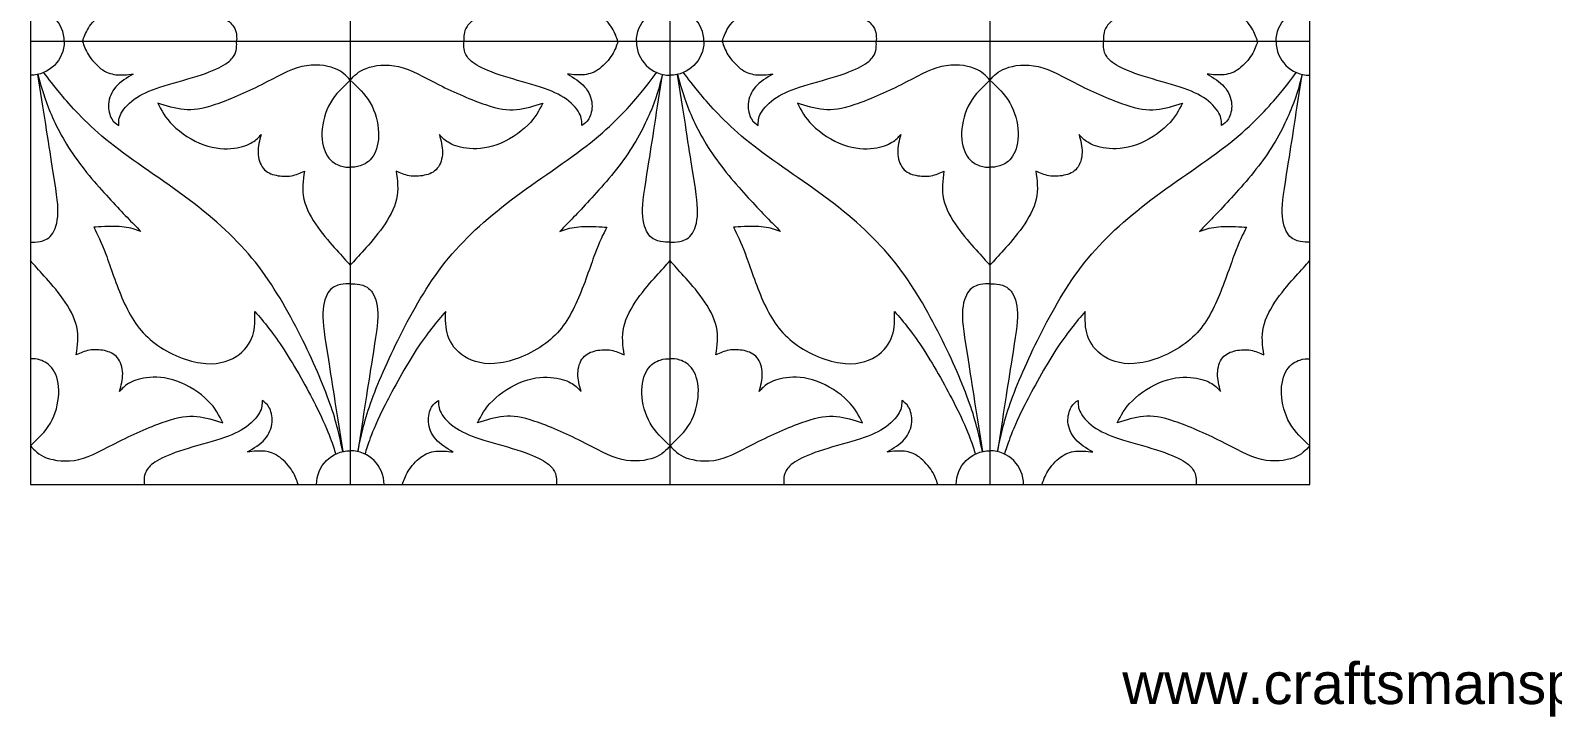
# Model space of a CAD drawing. Header units: millimetres. Extents: x -202 to 205, y -13 to 269.
# Drawn here: x -87.8 to 59.3, y -12.7 to 53.7 of the extents above; entities that cross this region are included whole.
import ezdxf

# ---------------------------------------------------------------- set-up
doc = ezdxf.new("R2010")
doc.units = ezdxf.units.MM
doc.header["$MEASUREMENT"] = 0
doc.layers.add('Default', color=18, linetype='Continuous')

msp = doc.modelspace()

# ---------------------------------------------------------------- linework, layer by layer
at = {"layer": 'Default', "color": 5, "lineweight": 20}
for points, knots in [([(-87.84, 9.76), (-87.84, 9.76), (-87.84, 138.24), (-87.84, 138.24), (-87.84, 138.24), (35.84, 138.24), (35.84, 138.24), (35.84, 138.24), (35.84, 9.76), (35.84, 9.76), (35.84, 9.76), (-87.84, 9.76), (-87.84, 9.76)], [0, 0, 0, 0, 0.2, 0.2, 0.2, 0.4, 0.4, 0.4, 0.6, 0.6, 0.6, 1, 1, 1, 1]), ([(-82.8, 52.59), (-82.66, 53), (-82.53, 53.41), (-82.23, 53.88), (-81.94, 54.34), (-81.48, 54.87), (-81.02, 55.22), (-80.56, 55.57), (-80.09, 55.74), (-79.57, 55.79), (-79.05, 55.85), (-78.47, 55.79), (-77.9, 55.74), (-78.52, 56.1), (-79.14, 56.46), (-79.57, 56.95), (-80, 57.45), (-80.24, 58.07), (-80.28, 58.63), (-80.33, 59.2), (-80.17, 59.72), (-79.98, 60.06), (-79.78, 60.39), (-79.54, 60.56), (-79.3, 60.72), (-79.31, 60.36), (-79.32, 59.99), (-79.06, 59.52), (-78.79, 59.04), (-78.25, 58.45), (-77.55, 57.99), (-76.86, 57.54), (-76.02, 57.23), (-74.91, 56.88), (-73.79, 56.54), (-72.4, 56.17), (-71.31, 55.8), (-70.23, 55.44), (-69.46, 55.09), (-68.96, 54.75), (-68.45, 54.42), (-68.23, 54.11), (-68.09, 53.84), (-67.96, 53.57), (-67.92, 53.35), (-67.91, 53.15), (-67.89, 52.95), (-67.9, 52.77), (-67.91, 52.59)], [0, 0, 0, 0, 0.058824, 0.058824, 0.058824, 0.117647, 0.117647, 0.117647, 0.176471, 0.176471, 0.176471, 0.235294, 0.235294, 0.235294, 0.294118, 0.294118, 0.294118, 0.352941, 0.352941, 0.352941, 0.411765, 0.411765, 0.411765, 0.470588, 0.470588, 0.470588, 0.529412, 0.529412, 0.529412, 0.588235, 0.588235, 0.588235, 0.647059, 0.647059, 0.647059, 0.705882, 0.705882, 0.705882, 0.764706, 0.764706, 0.764706, 0.823529, 0.823529, 0.823529, 0.882353, 0.882353, 0.882353, 1, 1, 1, 1]), ([(-31.04, 52.59), (-31.17, 53), (-31.3, 53.41), (-31.6, 53.88), (-31.9, 54.34), (-32.35, 54.87), (-32.82, 55.22), (-33.28, 55.57), (-33.75, 55.74), (-34.27, 55.79), (-34.79, 55.85), (-35.36, 55.79), (-35.93, 55.74), (-35.31, 56.1), (-34.69, 56.46), (-34.26, 56.95), (-33.83, 57.45), (-33.59, 58.07), (-33.55, 58.63), (-33.51, 59.2), (-33.66, 59.72), (-33.86, 60.06), (-34.05, 60.39), (-34.29, 60.56), (-34.53, 60.72), (-34.52, 60.36), (-34.51, 59.99), (-34.78, 59.52), (-35.04, 59.04), (-35.59, 58.45), (-36.28, 57.99), (-36.97, 57.54), (-37.81, 57.23), (-38.93, 56.88), (-40.04, 56.54), (-41.44, 56.17), (-42.52, 55.8), (-43.6, 55.44), (-44.38, 55.09), (-44.88, 54.75), (-45.38, 54.42), (-45.61, 54.11), (-45.74, 53.84), (-45.88, 53.57), (-45.91, 53.35), (-45.93, 53.15), (-45.94, 52.95), (-45.93, 52.77), (-45.92, 52.59)], [0, 0, 0, 0, 0.058824, 0.058824, 0.058824, 0.117647, 0.117647, 0.117647, 0.176471, 0.176471, 0.176471, 0.235294, 0.235294, 0.235294, 0.294118, 0.294118, 0.294118, 0.352941, 0.352941, 0.352941, 0.411765, 0.411765, 0.411765, 0.470588, 0.470588, 0.470588, 0.529412, 0.529412, 0.529412, 0.588235, 0.588235, 0.588235, 0.647059, 0.647059, 0.647059, 0.705882, 0.705882, 0.705882, 0.764706, 0.764706, 0.764706, 0.823529, 0.823529, 0.823529, 0.882353, 0.882353, 0.882353, 1, 1, 1, 1]), ([(-20.96, 52.59), (-20.83, 53), (-20.69, 53.41), (-20.4, 53.88), (-20.1, 54.34), (-19.64, 54.87), (-19.18, 55.22), (-18.72, 55.57), (-18.25, 55.74), (-17.73, 55.79), (-17.21, 55.85), (-16.64, 55.79), (-16.06, 55.74), (-16.68, 56.1), (-17.3, 56.46), (-17.73, 56.95), (-18.16, 57.45), (-18.4, 58.07), (-18.44, 58.63), (-18.49, 59.2), (-18.33, 59.72), (-18.14, 60.06), (-17.94, 60.39), (-17.71, 60.56), (-17.47, 60.72), (-17.48, 60.36), (-17.49, 59.99), (-17.22, 59.52), (-16.95, 59.04), (-16.41, 58.45), (-15.72, 57.99), (-15.02, 57.54), (-14.18, 57.23), (-13.07, 56.88), (-11.95, 56.54), (-10.56, 56.17), (-9.47, 55.8), (-8.39, 55.44), (-7.62, 55.09), (-7.12, 54.75), (-6.62, 54.42), (-6.39, 54.11), (-6.25, 53.84), (-6.12, 53.57), (-6.08, 53.35), (-6.07, 53.15), (-6.05, 52.95), (-6.06, 52.77), (-6.07, 52.59)], [0, 0, 0, 0, 0.058824, 0.058824, 0.058824, 0.117647, 0.117647, 0.117647, 0.176471, 0.176471, 0.176471, 0.235294, 0.235294, 0.235294, 0.294118, 0.294118, 0.294118, 0.352941, 0.352941, 0.352941, 0.411765, 0.411765, 0.411765, 0.470588, 0.470588, 0.470588, 0.529412, 0.529412, 0.529412, 0.588235, 0.588235, 0.588235, 0.647059, 0.647059, 0.647059, 0.705882, 0.705882, 0.705882, 0.764706, 0.764706, 0.764706, 0.823529, 0.823529, 0.823529, 0.882353, 0.882353, 0.882353, 1, 1, 1, 1]), ([(30.8, 52.59), (30.67, 53), (30.53, 53.41), (30.24, 53.88), (29.94, 54.34), (29.48, 54.87), (29.02, 55.22), (28.56, 55.57), (28.09, 55.74), (27.57, 55.79), (27.05, 55.85), (26.48, 55.79), (25.91, 55.74), (26.53, 56.1), (27.15, 56.46), (27.58, 56.95), (28.01, 57.45), (28.24, 58.07), (28.29, 58.63), (28.33, 59.2), (28.18, 59.72), (27.98, 60.06), (27.79, 60.39), (27.55, 60.56), (27.31, 60.72), (27.32, 60.36), (27.33, 59.99), (27.06, 59.52), (26.79, 59.04), (26.25, 58.45), (25.56, 57.99), (24.87, 57.54), (24.03, 57.23), (22.91, 56.88), (21.79, 56.54), (20.4, 56.17), (19.32, 55.8), (18.23, 55.44), (17.46, 55.09), (16.96, 54.75), (16.46, 54.42), (16.23, 54.11), (16.1, 53.84), (15.96, 53.57), (15.92, 53.35), (15.91, 53.15), (15.9, 52.95), (15.91, 52.77), (15.92, 52.59)], [0, 0, 0, 0, 0.058824, 0.058824, 0.058824, 0.117647, 0.117647, 0.117647, 0.176471, 0.176471, 0.176471, 0.235294, 0.235294, 0.235294, 0.294118, 0.294118, 0.294118, 0.352941, 0.352941, 0.352941, 0.411765, 0.411765, 0.411765, 0.470588, 0.470588, 0.470588, 0.529412, 0.529412, 0.529412, 0.588235, 0.588235, 0.588235, 0.647059, 0.647059, 0.647059, 0.705882, 0.705882, 0.705882, 0.764706, 0.764706, 0.764706, 0.823529, 0.823529, 0.823529, 0.882353, 0.882353, 0.882353, 1, 1, 1, 1]), ([(-82.8, 52.59), (-82.66, 52.18), (-82.53, 51.77), (-82.23, 51.3), (-81.94, 50.83), (-81.48, 50.31), (-81.02, 49.96), (-80.56, 49.61), (-80.09, 49.44), (-79.57, 49.38), (-79.05, 49.32), (-78.47, 49.38), (-77.9, 49.44), (-78.52, 49.08), (-79.14, 48.71), (-79.57, 48.22), (-80, 47.73), (-80.24, 47.11), (-80.28, 46.54), (-80.33, 45.97), (-80.17, 45.46), (-79.98, 45.12), (-79.78, 44.78), (-79.54, 44.62), (-79.3, 44.46), (-79.31, 44.82), (-79.32, 45.18), (-79.06, 45.66), (-78.79, 46.14), (-78.25, 46.73), (-77.55, 47.18), (-76.86, 47.63), (-76.02, 47.95), (-74.91, 48.29), (-73.79, 48.64), (-72.4, 49.01), (-71.31, 49.37), (-70.23, 49.73), (-69.46, 50.09), (-68.96, 50.42), (-68.45, 50.76), (-68.23, 51.07), (-68.09, 51.34), (-67.96, 51.6), (-67.92, 51.82), (-67.91, 52.02), (-67.89, 52.22), (-67.9, 52.41), (-67.91, 52.59)], [0, 0, 0, 0, 0.058824, 0.058824, 0.058824, 0.117647, 0.117647, 0.117647, 0.176471, 0.176471, 0.176471, 0.235294, 0.235294, 0.235294, 0.294118, 0.294118, 0.294118, 0.352941, 0.352941, 0.352941, 0.411765, 0.411765, 0.411765, 0.470588, 0.470588, 0.470588, 0.529412, 0.529412, 0.529412, 0.588235, 0.588235, 0.588235, 0.647059, 0.647059, 0.647059, 0.705882, 0.705882, 0.705882, 0.764706, 0.764706, 0.764706, 0.823529, 0.823529, 0.823529, 0.882353, 0.882353, 0.882353, 1, 1, 1, 1]), ([(-31.04, 52.59), (-31.17, 52.18), (-31.3, 51.77), (-31.6, 51.3), (-31.9, 50.83), (-32.35, 50.31), (-32.82, 49.96), (-33.28, 49.61), (-33.75, 49.44), (-34.27, 49.38), (-34.79, 49.32), (-35.36, 49.38), (-35.93, 49.44), (-35.31, 49.08), (-34.69, 48.71), (-34.26, 48.22), (-33.83, 47.73), (-33.59, 47.11), (-33.55, 46.54), (-33.51, 45.97), (-33.66, 45.46), (-33.86, 45.12), (-34.05, 44.78), (-34.29, 44.62), (-34.53, 44.46), (-34.52, 44.82), (-34.51, 45.18), (-34.78, 45.66), (-35.04, 46.14), (-35.59, 46.73), (-36.28, 47.18), (-36.97, 47.63), (-37.81, 47.95), (-38.93, 48.29), (-40.04, 48.64), (-41.44, 49.01), (-42.52, 49.37), (-43.6, 49.73), (-44.38, 50.09), (-44.88, 50.42), (-45.38, 50.76), (-45.61, 51.07), (-45.74, 51.34), (-45.88, 51.6), (-45.91, 51.82), (-45.93, 52.02), (-45.94, 52.22), (-45.93, 52.41), (-45.92, 52.59)], [0, 0, 0, 0, 0.058824, 0.058824, 0.058824, 0.117647, 0.117647, 0.117647, 0.176471, 0.176471, 0.176471, 0.235294, 0.235294, 0.235294, 0.294118, 0.294118, 0.294118, 0.352941, 0.352941, 0.352941, 0.411765, 0.411765, 0.411765, 0.470588, 0.470588, 0.470588, 0.529412, 0.529412, 0.529412, 0.588235, 0.588235, 0.588235, 0.647059, 0.647059, 0.647059, 0.705882, 0.705882, 0.705882, 0.764706, 0.764706, 0.764706, 0.823529, 0.823529, 0.823529, 0.882353, 0.882353, 0.882353, 1, 1, 1, 1]), ([(-20.96, 52.59), (-20.83, 52.18), (-20.69, 51.77), (-20.4, 51.3), (-20.1, 50.83), (-19.64, 50.31), (-19.18, 49.96), (-18.72, 49.61), (-18.25, 49.44), (-17.73, 49.38), (-17.21, 49.32), (-16.64, 49.38), (-16.06, 49.44), (-16.68, 49.08), (-17.3, 48.71), (-17.73, 48.22), (-18.16, 47.73), (-18.4, 47.11), (-18.44, 46.54), (-18.49, 45.97), (-18.33, 45.46), (-18.14, 45.12), (-17.94, 44.78), (-17.71, 44.62), (-17.47, 44.46), (-17.48, 44.82), (-17.49, 45.18), (-17.22, 45.66), (-16.95, 46.14), (-16.41, 46.73), (-15.72, 47.18), (-15.02, 47.63), (-14.18, 47.95), (-13.07, 48.29), (-11.95, 48.64), (-10.56, 49.01), (-9.47, 49.37), (-8.39, 49.73), (-7.62, 50.09), (-7.12, 50.42), (-6.62, 50.76), (-6.39, 51.07), (-6.25, 51.34), (-6.12, 51.6), (-6.08, 51.82), (-6.07, 52.02), (-6.05, 52.22), (-6.06, 52.41), (-6.07, 52.59)], [0, 0, 0, 0, 0.058824, 0.058824, 0.058824, 0.117647, 0.117647, 0.117647, 0.176471, 0.176471, 0.176471, 0.235294, 0.235294, 0.235294, 0.294118, 0.294118, 0.294118, 0.352941, 0.352941, 0.352941, 0.411765, 0.411765, 0.411765, 0.470588, 0.470588, 0.470588, 0.529412, 0.529412, 0.529412, 0.588235, 0.588235, 0.588235, 0.647059, 0.647059, 0.647059, 0.705882, 0.705882, 0.705882, 0.764706, 0.764706, 0.764706, 0.823529, 0.823529, 0.823529, 0.882353, 0.882353, 0.882353, 1, 1, 1, 1]), ([(30.8, 52.59), (30.67, 52.18), (30.53, 51.77), (30.24, 51.3), (29.94, 50.83), (29.48, 50.31), (29.02, 49.96), (28.56, 49.61), (28.09, 49.44), (27.57, 49.38), (27.05, 49.32), (26.48, 49.38), (25.91, 49.44), (26.53, 49.08), (27.15, 48.71), (27.58, 48.22), (28.01, 47.73), (28.24, 47.11), (28.29, 46.54), (28.33, 45.97), (28.18, 45.46), (27.98, 45.12), (27.79, 44.78), (27.55, 44.62), (27.31, 44.46), (27.32, 44.82), (27.33, 45.18), (27.06, 45.66), (26.79, 46.14), (26.25, 46.73), (25.56, 47.18), (24.87, 47.63), (24.03, 47.95), (22.91, 48.29), (21.79, 48.64), (20.4, 49.01), (19.32, 49.37), (18.23, 49.73), (17.46, 50.09), (16.96, 50.42), (16.46, 50.76), (16.23, 51.07), (16.1, 51.34), (15.96, 51.6), (15.92, 51.82), (15.91, 52.02), (15.9, 52.22), (15.91, 52.41), (15.92, 52.59)], [0, 0, 0, 0, 0.058824, 0.058824, 0.058824, 0.117647, 0.117647, 0.117647, 0.176471, 0.176471, 0.176471, 0.235294, 0.235294, 0.235294, 0.294118, 0.294118, 0.294118, 0.352941, 0.352941, 0.352941, 0.411765, 0.411765, 0.411765, 0.470588, 0.470588, 0.470588, 0.529412, 0.529412, 0.529412, 0.588235, 0.588235, 0.588235, 0.647059, 0.647059, 0.647059, 0.705882, 0.705882, 0.705882, 0.764706, 0.764706, 0.764706, 0.823529, 0.823529, 0.823529, 0.882353, 0.882353, 0.882353, 1, 1, 1, 1]), ([(-56.92, 48.84), (-57.3, 49.27), (-57.68, 49.7), (-58.45, 49.99), (-59.23, 50.29), (-60.39, 50.45), (-61.59, 50.16), (-62.79, 49.88), (-64.04, 49.14), (-65.51, 48.4), (-66.98, 47.66), (-68.69, 46.92), (-69.98, 46.49), (-71.27, 46.05), (-72.14, 45.93), (-72.99, 46), (-73.85, 46.08), (-74.69, 46.36), (-75.53, 46.63), (-75.17, 45.93), (-74.82, 45.22), (-74.07, 44.49), (-73.32, 43.75), (-72.18, 42.99), (-71.08, 42.59), (-69.99, 42.2), (-68.95, 42.17), (-68.15, 42.27), (-67.35, 42.37), (-66.78, 42.6), (-66.39, 42.84), (-65.99, 43.08), (-65.76, 43.34), (-65.53, 43.6), (-65.69, 43.02), (-65.84, 42.43), (-65.83, 41.86), (-65.82, 41.28), (-65.65, 40.71), (-65.33, 40.33), (-65.02, 39.94), (-64.56, 39.75), (-64.07, 39.65), (-63.59, 39.54), (-63.07, 39.52), (-62.61, 39.61), (-62.16, 39.69), (-61.75, 39.87), (-61.35, 40.05), (-61.48, 39.16), (-61.6, 38.27), (-61.4, 37.35), (-61.19, 36.43), (-60.66, 35.48), (-60.06, 34.63), (-59.45, 33.78), (-58.79, 33.03), (-58.25, 32.44), (-57.72, 31.84), (-57.32, 31.39), (-56.92, 30.95)], [0, 0, 0, 0, 0.047619, 0.047619, 0.047619, 0.095238, 0.095238, 0.095238, 0.142857, 0.142857, 0.142857, 0.190476, 0.190476, 0.190476, 0.238095, 0.238095, 0.238095, 0.285714, 0.285714, 0.285714, 0.333333, 0.333333, 0.333333, 0.380952, 0.380952, 0.380952, 0.428571, 0.428571, 0.428571, 0.47619, 0.47619, 0.47619, 0.52381, 0.52381, 0.52381, 0.571429, 0.571429, 0.571429, 0.619048, 0.619048, 0.619048, 0.666667, 0.666667, 0.666667, 0.714286, 0.714286, 0.714286, 0.761905, 0.761905, 0.761905, 0.809524, 0.809524, 0.809524, 0.857143, 0.857143, 0.857143, 0.904762, 0.904762, 0.904762, 1, 1, 1, 1]), ([(-56.92, 48.84), (-56.54, 49.27), (-56.15, 49.7), (-55.38, 49.99), (-54.61, 50.29), (-53.44, 50.45), (-52.24, 50.16), (-51.04, 49.88), (-49.8, 49.14), (-48.32, 48.4), (-46.85, 47.66), (-45.14, 46.92), (-43.85, 46.49), (-42.57, 46.05), (-41.7, 45.93), (-40.84, 46), (-39.99, 46.08), (-39.15, 46.36), (-38.31, 46.63), (-38.66, 45.93), (-39.02, 45.22), (-39.76, 44.49), (-40.51, 43.75), (-41.66, 42.99), (-42.75, 42.59), (-43.84, 42.2), (-44.88, 42.17), (-45.69, 42.27), (-46.49, 42.37), (-47.05, 42.6), (-47.45, 42.84), (-47.84, 43.08), (-48.07, 43.34), (-48.3, 43.6), (-48.15, 43.02), (-47.99, 42.43), (-48, 41.86), (-48.01, 41.28), (-48.19, 40.71), (-48.5, 40.33), (-48.82, 39.94), (-49.27, 39.75), (-49.76, 39.65), (-50.25, 39.54), (-50.76, 39.52), (-51.22, 39.61), (-51.68, 39.69), (-52.08, 39.87), (-52.48, 40.05), (-52.36, 39.16), (-52.23, 38.27), (-52.44, 37.35), (-52.64, 36.43), (-53.18, 35.48), (-53.78, 34.63), (-54.38, 33.78), (-55.05, 33.03), (-55.58, 32.44), (-56.12, 31.84), (-56.52, 31.39), (-56.92, 30.95)], [0, 0, 0, 0, 0.047619, 0.047619, 0.047619, 0.095238, 0.095238, 0.095238, 0.142857, 0.142857, 0.142857, 0.190476, 0.190476, 0.190476, 0.238095, 0.238095, 0.238095, 0.285714, 0.285714, 0.285714, 0.333333, 0.333333, 0.333333, 0.380952, 0.380952, 0.380952, 0.428571, 0.428571, 0.428571, 0.47619, 0.47619, 0.47619, 0.52381, 0.52381, 0.52381, 0.571429, 0.571429, 0.571429, 0.619048, 0.619048, 0.619048, 0.666667, 0.666667, 0.666667, 0.714286, 0.714286, 0.714286, 0.761905, 0.761905, 0.761905, 0.809524, 0.809524, 0.809524, 0.857143, 0.857143, 0.857143, 0.904762, 0.904762, 0.904762, 1, 1, 1, 1]), ([(4.92, 48.84), (4.54, 49.27), (4.16, 49.7), (3.39, 49.99), (2.61, 50.29), (1.45, 50.45), (0.25, 50.16), (-0.96, 49.88), (-2.2, 49.14), (-3.67, 48.4), (-5.15, 47.66), (-6.85, 46.92), (-8.14, 46.49), (-9.43, 46.05), (-10.3, 45.93), (-11.15, 46), (-12.01, 46.08), (-12.85, 46.36), (-13.69, 46.63), (-13.33, 45.93), (-12.98, 45.22), (-12.23, 44.49), (-11.48, 43.75), (-10.34, 42.99), (-9.24, 42.59), (-8.15, 42.2), (-7.11, 42.17), (-6.31, 42.27), (-5.51, 42.37), (-4.95, 42.6), (-4.55, 42.84), (-4.15, 43.08), (-3.92, 43.34), (-3.7, 43.6), (-3.85, 43.02), (-4, 42.43), (-3.99, 41.86), (-3.98, 41.28), (-3.81, 40.71), (-3.49, 40.33), (-3.18, 39.94), (-2.72, 39.75), (-2.24, 39.65), (-1.75, 39.54), (-1.23, 39.52), (-0.78, 39.61), (-0.32, 39.69), (0.08, 39.87), (0.48, 40.05), (0.36, 39.16), (0.24, 38.27), (0.44, 37.35), (0.65, 36.43), (1.18, 35.48), (1.78, 34.63), (2.38, 33.78), (3.05, 33.03), (3.59, 32.44), (4.12, 31.84), (4.52, 31.39), (4.92, 30.95)], [0, 0, 0, 0, 0.047619, 0.047619, 0.047619, 0.095238, 0.095238, 0.095238, 0.142857, 0.142857, 0.142857, 0.190476, 0.190476, 0.190476, 0.238095, 0.238095, 0.238095, 0.285714, 0.285714, 0.285714, 0.333333, 0.333333, 0.333333, 0.380952, 0.380952, 0.380952, 0.428571, 0.428571, 0.428571, 0.47619, 0.47619, 0.47619, 0.52381, 0.52381, 0.52381, 0.571429, 0.571429, 0.571429, 0.619048, 0.619048, 0.619048, 0.666667, 0.666667, 0.666667, 0.714286, 0.714286, 0.714286, 0.761905, 0.761905, 0.761905, 0.809524, 0.809524, 0.809524, 0.857143, 0.857143, 0.857143, 0.904762, 0.904762, 0.904762, 1, 1, 1, 1]), ([(4.92, 48.84), (5.3, 49.27), (5.68, 49.7), (6.46, 49.99), (7.23, 50.29), (8.39, 50.45), (9.6, 50.16), (10.8, 49.88), (12.04, 49.14), (13.51, 48.4), (14.99, 47.66), (16.7, 46.92), (17.98, 46.49), (19.27, 46.05), (20.14, 45.93), (21, 46), (21.85, 46.08), (22.69, 46.36), (23.53, 46.63), (23.18, 45.93), (22.82, 45.22), (22.07, 44.49), (21.32, 43.75), (20.18, 42.99), (19.09, 42.59), (17.99, 42.2), (16.95, 42.17), (16.15, 42.27), (15.35, 42.37), (14.79, 42.6), (14.39, 42.84), (14, 43.08), (13.77, 43.34), (13.54, 43.6), (13.69, 43.02), (13.84, 42.43), (13.83, 41.86), (13.82, 41.28), (13.65, 40.71), (13.34, 40.33), (13.02, 39.94), (12.56, 39.75), (12.08, 39.65), (11.59, 39.54), (11.08, 39.52), (10.62, 39.61), (10.16, 39.69), (9.76, 39.87), (9.36, 40.05), (9.48, 39.16), (9.61, 38.27), (9.4, 37.35), (9.2, 36.43), (8.66, 35.48), (8.06, 34.63), (7.46, 33.78), (6.79, 33.03), (6.26, 32.44), (5.72, 31.84), (5.32, 31.39), (4.92, 30.95)], [0, 0, 0, 0, 0.047619, 0.047619, 0.047619, 0.095238, 0.095238, 0.095238, 0.142857, 0.142857, 0.142857, 0.190476, 0.190476, 0.190476, 0.238095, 0.238095, 0.238095, 0.285714, 0.285714, 0.285714, 0.333333, 0.333333, 0.333333, 0.380952, 0.380952, 0.380952, 0.428571, 0.428571, 0.428571, 0.47619, 0.47619, 0.47619, 0.52381, 0.52381, 0.52381, 0.571429, 0.571429, 0.571429, 0.619048, 0.619048, 0.619048, 0.666667, 0.666667, 0.666667, 0.714286, 0.714286, 0.714286, 0.761905, 0.761905, 0.761905, 0.809524, 0.809524, 0.809524, 0.857143, 0.857143, 0.857143, 0.904762, 0.904762, 0.904762, 1, 1, 1, 1]), ([(-87.84, 33.18), (-87.55, 33.18), (-87.26, 33.18), (-86.91, 33.25), (-86.56, 33.32), (-86.14, 33.46), (-85.8, 33.89), (-85.46, 34.32), (-85.2, 35.04), (-85.18, 36.02), (-85.15, 37), (-85.36, 38.25), (-85.72, 40.53), (-86.09, 42.8), (-86.6, 46.11), (-87.11, 49.41)], [0, 0, 0, 0, 0.166667, 0.166667, 0.166667, 0.333333, 0.333333, 0.333333, 0.5, 0.5, 0.5, 0.666667, 0.666667, 0.666667, 1, 1, 1, 1]), ([(-87.11, 49.41), (-86.86, 48.46), (-86.62, 47.51), (-86.12, 46.24), (-85.62, 44.96), (-84.85, 43.36), (-83.75, 41.74), (-82.65, 40.12), (-81.21, 38.49), (-80.05, 37.24), (-78.9, 35.98), (-78.03, 35.1), (-77.16, 34.23), (-77.66, 34.4), (-78.15, 34.57), (-78.77, 34.65), (-79.39, 34.73), (-80.14, 34.72), (-80.65, 34.7), (-81.16, 34.68), (-81.44, 34.66), (-81.71, 34.63), (-81.36, 33.93), (-81.01, 33.23), (-80.55, 32.02), (-80.1, 30.8), (-79.55, 29.06), (-78.86, 27.52), (-78.17, 25.98), (-77.35, 24.64), (-76.03, 23.58), (-74.71, 22.52), (-72.89, 21.74), (-71.41, 21.51), (-69.93, 21.29), (-68.79, 21.6), (-67.96, 22.13), (-67.13, 22.65), (-66.61, 23.39), (-66.35, 24.15), (-66.1, 24.91), (-66.12, 25.7), (-66.14, 26.5), (-65.24, 25.44), (-64.35, 24.38), (-63.31, 22.77), (-62.27, 21.17), (-61.08, 19.02), (-60.29, 17.47), (-59.51, 15.92), (-59.12, 14.97), (-58.85, 14.27), (-58.59, 13.58), (-58.46, 13.14), (-58.33, 12.7)], [0, 0, 0, 0, 0.052632, 0.052632, 0.052632, 0.105263, 0.105263, 0.105263, 0.157895, 0.157895, 0.157895, 0.210526, 0.210526, 0.210526, 0.263158, 0.263158, 0.263158, 0.315789, 0.315789, 0.315789, 0.368421, 0.368421, 0.368421, 0.421053, 0.421053, 0.421053, 0.473684, 0.473684, 0.473684, 0.526316, 0.526316, 0.526316, 0.578947, 0.578947, 0.578947, 0.631579, 0.631579, 0.631579, 0.684211, 0.684211, 0.684211, 0.736842, 0.736842, 0.736842, 0.789474, 0.789474, 0.789474, 0.842105, 0.842105, 0.842105, 0.894737, 0.894737, 0.894737, 1, 1, 1, 1]), ([(-57.65, 12.94), (-57.94, 14.35), (-58.23, 15.76), (-58.88, 17.6), (-59.53, 19.45), (-60.53, 21.74), (-61.73, 24.14), (-62.94, 26.53), (-64.34, 29.03), (-66.09, 31.24), (-67.85, 33.45), (-69.96, 35.37), (-72.48, 37.27), (-75.01, 39.17), (-77.95, 41.05), (-80.14, 42.79), (-82.33, 44.54), (-83.77, 46.15), (-84.71, 47.26), (-85.65, 48.38), (-86.09, 48.98), (-86.54, 49.59)], [0, 0, 0, 0, 0.125, 0.125, 0.125, 0.25, 0.25, 0.25, 0.375, 0.375, 0.375, 0.5, 0.5, 0.5, 0.625, 0.625, 0.625, 0.75, 0.75, 0.75, 1, 1, 1, 1]), ([(-56.92, 48.84), (-57.63, 48.18), (-58.35, 47.52), (-58.84, 46.66), (-59.34, 45.8), (-59.62, 44.74), (-59.65, 43.8), (-59.68, 42.86), (-59.47, 42.04), (-59.12, 41.5), (-58.77, 40.96), (-58.27, 40.69), (-57.88, 40.56), (-57.49, 40.43), (-57.2, 40.44), (-56.92, 40.45)], [0, 0, 0, 0, 0.166667, 0.166667, 0.166667, 0.333333, 0.333333, 0.333333, 0.5, 0.5, 0.5, 0.666667, 0.666667, 0.666667, 1, 1, 1, 1]), ([(-56.92, 48.84), (-56.2, 48.18), (-55.49, 47.52), (-54.99, 46.66), (-54.49, 45.8), (-54.22, 44.74), (-54.18, 43.8), (-54.15, 42.86), (-54.36, 42.04), (-54.71, 41.5), (-55.07, 40.96), (-55.56, 40.69), (-55.95, 40.56), (-56.35, 40.43), (-56.63, 40.44), (-56.92, 40.45)], [0, 0, 0, 0, 0.166667, 0.166667, 0.166667, 0.333333, 0.333333, 0.333333, 0.5, 0.5, 0.5, 0.666667, 0.666667, 0.666667, 1, 1, 1, 1]), ([(-56.19, 12.94), (-55.89, 14.35), (-55.6, 15.76), (-54.95, 17.6), (-54.3, 19.45), (-53.3, 21.74), (-52.1, 24.14), (-50.9, 26.53), (-49.49, 29.03), (-47.74, 31.24), (-45.98, 33.45), (-43.87, 35.37), (-41.35, 37.27), (-38.83, 39.17), (-35.89, 41.05), (-33.7, 42.79), (-31.51, 44.54), (-30.07, 46.15), (-29.12, 47.26), (-28.18, 48.38), (-27.74, 48.98), (-27.3, 49.59)], [0, 0, 0, 0, 0.125, 0.125, 0.125, 0.25, 0.25, 0.25, 0.375, 0.375, 0.375, 0.5, 0.5, 0.5, 0.625, 0.625, 0.625, 0.75, 0.75, 0.75, 1, 1, 1, 1]), ([(-26.73, 49.41), (-26.97, 48.46), (-27.21, 47.51), (-27.71, 46.24), (-28.22, 44.96), (-28.98, 43.36), (-30.08, 41.74), (-31.18, 40.12), (-32.63, 38.49), (-33.78, 37.24), (-34.94, 35.98), (-35.8, 35.1), (-36.67, 34.23), (-36.18, 34.4), (-35.68, 34.57), (-35.06, 34.65), (-34.44, 34.73), (-33.69, 34.72), (-33.18, 34.7), (-32.67, 34.68), (-32.4, 34.66), (-32.12, 34.63), (-32.47, 33.93), (-32.83, 33.23), (-33.28, 32.02), (-33.73, 30.8), (-34.29, 29.06), (-34.97, 27.52), (-35.66, 25.98), (-36.48, 24.64), (-37.8, 23.58), (-39.12, 22.52), (-40.95, 21.74), (-42.43, 21.51), (-43.91, 21.29), (-45.04, 21.6), (-45.87, 22.13), (-46.7, 22.65), (-47.23, 23.39), (-47.48, 24.15), (-47.73, 24.91), (-47.71, 25.7), (-47.69, 26.5), (-48.59, 25.44), (-49.49, 24.38), (-50.53, 22.77), (-51.57, 21.17), (-52.75, 19.02), (-53.54, 17.47), (-54.33, 15.92), (-54.72, 14.97), (-54.98, 14.27), (-55.24, 13.58), (-55.37, 13.14), (-55.51, 12.7)], [0, 0, 0, 0, 0.052632, 0.052632, 0.052632, 0.105263, 0.105263, 0.105263, 0.157895, 0.157895, 0.157895, 0.210526, 0.210526, 0.210526, 0.263158, 0.263158, 0.263158, 0.315789, 0.315789, 0.315789, 0.368421, 0.368421, 0.368421, 0.421053, 0.421053, 0.421053, 0.473684, 0.473684, 0.473684, 0.526316, 0.526316, 0.526316, 0.578947, 0.578947, 0.578947, 0.631579, 0.631579, 0.631579, 0.684211, 0.684211, 0.684211, 0.736842, 0.736842, 0.736842, 0.789474, 0.789474, 0.789474, 0.842105, 0.842105, 0.842105, 0.894737, 0.894737, 0.894737, 1, 1, 1, 1]), ([(-26, 33.18), (-26.28, 33.18), (-26.57, 33.18), (-26.92, 33.25), (-27.28, 33.32), (-27.7, 33.46), (-28.04, 33.89), (-28.37, 34.32), (-28.63, 35.04), (-28.66, 36.02), (-28.68, 37), (-28.47, 38.25), (-28.11, 40.53), (-27.75, 42.8), (-27.24, 46.11), (-26.73, 49.41)], [0, 0, 0, 0, 0.166667, 0.166667, 0.166667, 0.333333, 0.333333, 0.333333, 0.5, 0.5, 0.5, 0.666667, 0.666667, 0.666667, 1, 1, 1, 1]), ([(-26, 33.18), (-25.71, 33.18), (-25.43, 33.18), (-25.07, 33.25), (-24.72, 33.32), (-24.3, 33.46), (-23.96, 33.89), (-23.62, 34.32), (-23.36, 35.04), (-23.34, 36.02), (-23.32, 37), (-23.53, 38.25), (-23.89, 40.53), (-24.25, 42.8), (-24.76, 46.11), (-25.27, 49.41)], [0, 0, 0, 0, 0.166667, 0.166667, 0.166667, 0.333333, 0.333333, 0.333333, 0.5, 0.5, 0.5, 0.666667, 0.666667, 0.666667, 1, 1, 1, 1]), ([(-25.27, 49.41), (-25.03, 48.46), (-24.78, 47.51), (-24.28, 46.24), (-23.78, 44.96), (-23.01, 43.36), (-21.91, 41.74), (-20.81, 40.12), (-19.37, 38.49), (-18.22, 37.24), (-17.06, 35.98), (-16.19, 35.1), (-15.32, 34.23), (-15.82, 34.4), (-16.32, 34.57), (-16.94, 34.65), (-17.56, 34.73), (-18.3, 34.72), (-18.81, 34.7), (-19.32, 34.68), (-19.6, 34.66), (-19.88, 34.63), (-19.52, 33.93), (-19.17, 33.23), (-18.72, 32.02), (-18.26, 30.8), (-17.71, 29.06), (-17.02, 27.52), (-16.34, 25.98), (-15.51, 24.64), (-14.19, 23.58), (-12.87, 22.52), (-11.05, 21.74), (-9.57, 21.51), (-8.09, 21.29), (-6.95, 21.6), (-6.12, 22.13), (-5.29, 22.65), (-4.77, 23.39), (-4.52, 24.15), (-4.26, 24.91), (-4.28, 25.7), (-4.3, 26.5), (-3.4, 25.44), (-2.51, 24.38), (-1.47, 22.77), (-0.43, 21.17), (0.76, 19.02), (1.54, 17.47), (2.33, 15.92), (2.72, 14.97), (2.98, 14.27), (3.25, 13.58), (3.38, 13.14), (3.51, 12.7)], [0, 0, 0, 0, 0.052632, 0.052632, 0.052632, 0.105263, 0.105263, 0.105263, 0.157895, 0.157895, 0.157895, 0.210526, 0.210526, 0.210526, 0.263158, 0.263158, 0.263158, 0.315789, 0.315789, 0.315789, 0.368421, 0.368421, 0.368421, 0.421053, 0.421053, 0.421053, 0.473684, 0.473684, 0.473684, 0.526316, 0.526316, 0.526316, 0.578947, 0.578947, 0.578947, 0.631579, 0.631579, 0.631579, 0.684211, 0.684211, 0.684211, 0.736842, 0.736842, 0.736842, 0.789474, 0.789474, 0.789474, 0.842105, 0.842105, 0.842105, 0.894737, 0.894737, 0.894737, 1, 1, 1, 1]), ([(4.19, 12.94), (3.9, 14.35), (3.6, 15.76), (2.96, 17.6), (2.31, 19.45), (1.31, 21.74), (0.1, 24.14), (-1.1, 26.53), (-2.5, 29.03), (-4.26, 31.24), (-6.01, 33.45), (-8.12, 35.37), (-10.65, 37.27), (-13.17, 39.17), (-16.11, 41.05), (-18.3, 42.79), (-20.49, 44.54), (-21.93, 46.15), (-22.87, 47.26), (-23.81, 48.38), (-24.26, 48.98), (-24.7, 49.59)], [0, 0, 0, 0, 0.125, 0.125, 0.125, 0.25, 0.25, 0.25, 0.375, 0.375, 0.375, 0.5, 0.5, 0.5, 0.625, 0.625, 0.625, 0.75, 0.75, 0.75, 1, 1, 1, 1]), ([(4.92, 48.84), (4.21, 48.18), (3.49, 47.52), (3, 46.66), (2.5, 45.8), (2.22, 44.74), (2.19, 43.8), (2.16, 42.86), (2.37, 42.04), (2.72, 41.5), (3.07, 40.96), (3.57, 40.69), (3.96, 40.56), (4.35, 40.43), (4.64, 40.44), (4.92, 40.45)], [0, 0, 0, 0, 0.166667, 0.166667, 0.166667, 0.333333, 0.333333, 0.333333, 0.5, 0.5, 0.5, 0.666667, 0.666667, 0.666667, 1, 1, 1, 1]), ([(4.92, 48.84), (5.64, 48.18), (6.35, 47.52), (6.85, 46.66), (7.34, 45.8), (7.62, 44.74), (7.65, 43.8), (7.69, 42.86), (7.48, 42.04), (7.12, 41.5), (6.77, 40.96), (6.27, 40.69), (5.88, 40.56), (5.49, 40.43), (5.21, 40.44), (4.92, 40.45)], [0, 0, 0, 0, 0.166667, 0.166667, 0.166667, 0.333333, 0.333333, 0.333333, 0.5, 0.5, 0.5, 0.666667, 0.666667, 0.666667, 1, 1, 1, 1]), ([(5.65, 12.94), (5.94, 14.35), (6.24, 15.76), (6.89, 17.6), (7.53, 19.45), (8.54, 21.74), (9.74, 24.14), (10.94, 26.53), (12.34, 29.03), (14.1, 31.24), (15.86, 33.45), (17.96, 35.37), (20.49, 37.27), (23.01, 39.17), (25.95, 41.05), (28.14, 42.79), (30.33, 44.54), (31.77, 46.15), (32.71, 47.26), (33.66, 48.38), (34.1, 48.98), (34.54, 49.59)], [0, 0, 0, 0, 0.125, 0.125, 0.125, 0.25, 0.25, 0.25, 0.375, 0.375, 0.375, 0.5, 0.5, 0.5, 0.625, 0.625, 0.625, 0.75, 0.75, 0.75, 1, 1, 1, 1]), ([(35.11, 49.41), (34.87, 48.46), (34.63, 47.51), (34.12, 46.24), (33.62, 44.96), (32.86, 43.36), (31.76, 41.74), (30.65, 40.12), (29.21, 38.49), (28.06, 37.24), (26.9, 35.98), (26.03, 35.1), (25.17, 34.23), (25.66, 34.4), (26.16, 34.57), (26.78, 34.65), (27.4, 34.73), (28.14, 34.72), (28.65, 34.7), (29.16, 34.68), (29.44, 34.66), (29.72, 34.63), (29.37, 33.93), (29.01, 33.23), (28.56, 32.02), (28.11, 30.8), (27.55, 29.06), (26.86, 27.52), (26.18, 25.98), (25.36, 24.64), (24.04, 23.58), (22.71, 22.52), (20.89, 21.74), (19.41, 21.51), (17.93, 21.29), (16.8, 21.6), (15.97, 22.13), (15.14, 22.65), (14.61, 23.39), (14.36, 24.15), (14.11, 24.91), (14.13, 25.7), (14.14, 26.5), (13.25, 25.44), (12.35, 24.38), (11.31, 22.77), (10.27, 21.17), (9.09, 19.02), (8.3, 17.47), (7.51, 15.92), (7.12, 14.97), (6.86, 14.27), (6.6, 13.58), (6.46, 13.14), (6.33, 12.7)], [0, 0, 0, 0, 0.052632, 0.052632, 0.052632, 0.105263, 0.105263, 0.105263, 0.157895, 0.157895, 0.157895, 0.210526, 0.210526, 0.210526, 0.263158, 0.263158, 0.263158, 0.315789, 0.315789, 0.315789, 0.368421, 0.368421, 0.368421, 0.421053, 0.421053, 0.421053, 0.473684, 0.473684, 0.473684, 0.526316, 0.526316, 0.526316, 0.578947, 0.578947, 0.578947, 0.631579, 0.631579, 0.631579, 0.684211, 0.684211, 0.684211, 0.736842, 0.736842, 0.736842, 0.789474, 0.789474, 0.789474, 0.842105, 0.842105, 0.842105, 0.894737, 0.894737, 0.894737, 1, 1, 1, 1]), ([(35.84, 33.18), (35.55, 33.18), (35.27, 33.18), (34.91, 33.25), (34.56, 33.32), (34.14, 33.46), (33.8, 33.89), (33.46, 34.32), (33.21, 35.04), (33.18, 36.02), (33.16, 37), (33.37, 38.25), (33.73, 40.53), (34.09, 42.8), (34.6, 46.11), (35.11, 49.41)], [0, 0, 0, 0, 0.166667, 0.166667, 0.166667, 0.333333, 0.333333, 0.333333, 0.5, 0.5, 0.5, 0.666667, 0.666667, 0.666667, 1, 1, 1, 1]), ([(-87.84, 13.51), (-87.45, 13.08), (-87.07, 12.65), (-86.3, 12.35), (-85.53, 12.06), (-84.36, 11.9), (-83.16, 12.18), (-81.96, 12.47), (-80.72, 13.2), (-79.24, 13.94), (-77.77, 14.68), (-76.06, 15.43), (-74.77, 15.86), (-73.48, 16.3), (-72.62, 16.42), (-71.76, 16.34), (-70.91, 16.27), (-70.07, 15.99), (-69.23, 15.71), (-69.58, 16.42), (-69.93, 17.13), (-70.68, 17.86), (-71.43, 18.6), (-72.58, 19.36), (-73.67, 19.75), (-74.76, 20.15), (-75.8, 20.18), (-76.6, 20.08), (-77.41, 19.98), (-77.97, 19.75), (-78.37, 19.51), (-78.76, 19.26), (-78.99, 19.01), (-79.22, 18.75), (-79.07, 19.33), (-78.91, 19.91), (-78.92, 20.49), (-78.93, 21.07), (-79.11, 21.64), (-79.42, 22.02), (-79.73, 22.4), (-80.19, 22.59), (-80.68, 22.7), (-81.17, 22.8), (-81.68, 22.82), (-82.14, 22.74), (-82.6, 22.66), (-83, 22.48), (-83.4, 22.3), (-83.28, 23.19), (-83.15, 24.07), (-83.36, 24.99), (-83.56, 25.91), (-84.1, 26.87), (-84.7, 27.72), (-85.3, 28.57), (-85.97, 29.31), (-86.5, 29.91), (-87.03, 30.5), (-87.44, 30.95), (-87.84, 31.4)], [0, 0, 0, 0, 0.047619, 0.047619, 0.047619, 0.095238, 0.095238, 0.095238, 0.142857, 0.142857, 0.142857, 0.190476, 0.190476, 0.190476, 0.238095, 0.238095, 0.238095, 0.285714, 0.285714, 0.285714, 0.333333, 0.333333, 0.333333, 0.380952, 0.380952, 0.380952, 0.428571, 0.428571, 0.428571, 0.47619, 0.47619, 0.47619, 0.52381, 0.52381, 0.52381, 0.571429, 0.571429, 0.571429, 0.619048, 0.619048, 0.619048, 0.666667, 0.666667, 0.666667, 0.714286, 0.714286, 0.714286, 0.761905, 0.761905, 0.761905, 0.809524, 0.809524, 0.809524, 0.857143, 0.857143, 0.857143, 0.904762, 0.904762, 0.904762, 1, 1, 1, 1]), ([(-26, 13.51), (-26.38, 13.08), (-26.76, 12.65), (-27.53, 12.35), (-28.31, 12.06), (-29.47, 11.9), (-30.67, 12.18), (-31.88, 12.47), (-33.12, 13.2), (-34.59, 13.94), (-36.06, 14.68), (-37.77, 15.43), (-39.06, 15.86), (-40.35, 16.3), (-41.22, 16.42), (-42.07, 16.34), (-42.93, 16.27), (-43.77, 15.99), (-44.61, 15.71), (-44.25, 16.42), (-43.9, 17.13), (-43.15, 17.86), (-42.4, 18.6), (-41.26, 19.36), (-40.16, 19.75), (-39.07, 20.15), (-38.03, 20.18), (-37.23, 20.08), (-36.43, 19.98), (-35.86, 19.75), (-35.47, 19.51), (-35.07, 19.26), (-34.84, 19.01), (-34.61, 18.75), (-34.77, 19.33), (-34.92, 19.91), (-34.91, 20.49), (-34.9, 21.07), (-34.73, 21.64), (-34.41, 22.02), (-34.1, 22.4), (-33.64, 22.59), (-33.15, 22.7), (-32.67, 22.8), (-32.15, 22.82), (-31.69, 22.74), (-31.24, 22.66), (-30.84, 22.48), (-30.43, 22.3), (-30.56, 23.19), (-30.68, 24.07), (-30.48, 24.99), (-30.27, 25.91), (-29.74, 26.87), (-29.14, 27.72), (-28.54, 28.57), (-27.87, 29.31), (-27.33, 29.91), (-26.8, 30.5), (-26.4, 30.95), (-26, 31.4)], [0, 0, 0, 0, 0.047619, 0.047619, 0.047619, 0.095238, 0.095238, 0.095238, 0.142857, 0.142857, 0.142857, 0.190476, 0.190476, 0.190476, 0.238095, 0.238095, 0.238095, 0.285714, 0.285714, 0.285714, 0.333333, 0.333333, 0.333333, 0.380952, 0.380952, 0.380952, 0.428571, 0.428571, 0.428571, 0.47619, 0.47619, 0.47619, 0.52381, 0.52381, 0.52381, 0.571429, 0.571429, 0.571429, 0.619048, 0.619048, 0.619048, 0.666667, 0.666667, 0.666667, 0.714286, 0.714286, 0.714286, 0.761905, 0.761905, 0.761905, 0.809524, 0.809524, 0.809524, 0.857143, 0.857143, 0.857143, 0.904762, 0.904762, 0.904762, 1, 1, 1, 1]), ([(-26, 13.51), (-25.62, 13.08), (-25.23, 12.65), (-24.46, 12.35), (-23.69, 12.06), (-22.52, 11.9), (-21.32, 12.18), (-20.12, 12.47), (-18.88, 13.2), (-17.41, 13.94), (-15.93, 14.68), (-14.22, 15.43), (-12.93, 15.86), (-11.65, 16.3), (-10.78, 16.42), (-9.92, 16.34), (-9.07, 16.27), (-8.23, 15.99), (-7.39, 15.71), (-7.74, 16.42), (-8.1, 17.13), (-8.85, 17.86), (-9.59, 18.6), (-10.74, 19.36), (-11.83, 19.75), (-12.92, 20.15), (-13.97, 20.18), (-14.77, 20.08), (-15.57, 19.98), (-16.13, 19.75), (-16.53, 19.51), (-16.92, 19.26), (-17.15, 19.01), (-17.38, 18.75), (-17.23, 19.33), (-17.08, 19.91), (-17.09, 20.49), (-17.09, 21.07), (-17.27, 21.64), (-17.58, 22.02), (-17.9, 22.4), (-18.35, 22.59), (-18.84, 22.7), (-19.33, 22.8), (-19.84, 22.82), (-20.3, 22.74), (-20.76, 22.66), (-21.16, 22.48), (-21.56, 22.3), (-21.44, 23.19), (-21.31, 24.07), (-21.52, 24.99), (-21.72, 25.91), (-22.26, 26.87), (-22.86, 27.72), (-23.46, 28.57), (-24.13, 29.31), (-24.66, 29.91), (-25.2, 30.5), (-25.6, 30.95), (-26, 31.4)], [0, 0, 0, 0, 0.047619, 0.047619, 0.047619, 0.095238, 0.095238, 0.095238, 0.142857, 0.142857, 0.142857, 0.190476, 0.190476, 0.190476, 0.238095, 0.238095, 0.238095, 0.285714, 0.285714, 0.285714, 0.333333, 0.333333, 0.333333, 0.380952, 0.380952, 0.380952, 0.428571, 0.428571, 0.428571, 0.47619, 0.47619, 0.47619, 0.52381, 0.52381, 0.52381, 0.571429, 0.571429, 0.571429, 0.619048, 0.619048, 0.619048, 0.666667, 0.666667, 0.666667, 0.714286, 0.714286, 0.714286, 0.761905, 0.761905, 0.761905, 0.809524, 0.809524, 0.809524, 0.857143, 0.857143, 0.857143, 0.904762, 0.904762, 0.904762, 1, 1, 1, 1]), ([(35.84, 13.51), (35.46, 13.08), (35.08, 12.65), (34.3, 12.35), (33.53, 12.06), (32.37, 11.9), (31.17, 12.18), (29.96, 12.47), (28.72, 13.2), (27.25, 13.94), (25.77, 14.68), (24.06, 15.43), (22.78, 15.86), (21.49, 16.3), (20.62, 16.42), (19.77, 16.34), (18.91, 16.27), (18.07, 15.99), (17.23, 15.71), (17.59, 16.42), (17.94, 17.13), (18.69, 17.86), (19.44, 18.6), (20.58, 19.36), (21.67, 19.75), (22.77, 20.15), (23.81, 20.18), (24.61, 20.08), (25.41, 19.98), (25.97, 19.75), (26.37, 19.51), (26.77, 19.26), (26.99, 19.01), (27.22, 18.75), (27.07, 19.33), (26.92, 19.91), (26.93, 20.49), (26.94, 21.07), (27.11, 21.64), (27.42, 22.02), (27.74, 22.4), (28.2, 22.59), (28.68, 22.7), (29.17, 22.8), (29.69, 22.82), (30.14, 22.74), (30.6, 22.66), (31, 22.48), (31.4, 22.3), (31.28, 23.19), (31.16, 24.07), (31.36, 24.99), (31.57, 25.91), (32.1, 26.87), (32.7, 27.72), (33.3, 28.57), (33.97, 29.31), (34.5, 29.91), (35.04, 30.5), (35.44, 30.95), (35.84, 31.4)], [0, 0, 0, 0, 0.047619, 0.047619, 0.047619, 0.095238, 0.095238, 0.095238, 0.142857, 0.142857, 0.142857, 0.190476, 0.190476, 0.190476, 0.238095, 0.238095, 0.238095, 0.285714, 0.285714, 0.285714, 0.333333, 0.333333, 0.333333, 0.380952, 0.380952, 0.380952, 0.428571, 0.428571, 0.428571, 0.47619, 0.47619, 0.47619, 0.52381, 0.52381, 0.52381, 0.571429, 0.571429, 0.571429, 0.619048, 0.619048, 0.619048, 0.666667, 0.666667, 0.666667, 0.714286, 0.714286, 0.714286, 0.761905, 0.761905, 0.761905, 0.809524, 0.809524, 0.809524, 0.857143, 0.857143, 0.857143, 0.904762, 0.904762, 0.904762, 1, 1, 1, 1]), ([(-56.92, 29.17), (-57.2, 29.17), (-57.49, 29.17), (-57.84, 29.1), (-58.2, 29.03), (-58.62, 28.88), (-58.95, 28.45), (-59.29, 28.02), (-59.55, 27.31), (-59.57, 26.33), (-59.6, 25.34), (-59.39, 24.09), (-59.03, 21.82), (-58.67, 19.54), (-58.16, 16.24), (-57.65, 12.94)], [0, 0, 0, 0, 0.166667, 0.166667, 0.166667, 0.333333, 0.333333, 0.333333, 0.5, 0.5, 0.5, 0.666667, 0.666667, 0.666667, 1, 1, 1, 1]), ([(-56.92, 29.17), (-56.63, 29.17), (-56.34, 29.17), (-55.99, 29.1), (-55.64, 29.03), (-55.22, 28.88), (-54.88, 28.45), (-54.54, 28.02), (-54.28, 27.31), (-54.26, 26.33), (-54.24, 25.34), (-54.45, 24.09), (-54.81, 21.82), (-55.17, 19.54), (-55.68, 16.24), (-56.19, 12.94)], [0, 0, 0, 0, 0.166667, 0.166667, 0.166667, 0.333333, 0.333333, 0.333333, 0.5, 0.5, 0.5, 0.666667, 0.666667, 0.666667, 1, 1, 1, 1]), ([(4.92, 29.17), (4.64, 29.17), (4.35, 29.17), (4, 29.1), (3.64, 29.03), (3.22, 28.88), (2.88, 28.45), (2.55, 28.02), (2.29, 27.31), (2.26, 26.33), (2.24, 25.34), (2.45, 24.09), (2.81, 21.82), (3.17, 19.54), (3.68, 16.24), (4.19, 12.94)], [0, 0, 0, 0, 0.166667, 0.166667, 0.166667, 0.333333, 0.333333, 0.333333, 0.5, 0.5, 0.5, 0.666667, 0.666667, 0.666667, 1, 1, 1, 1]), ([(4.92, 29.17), (5.21, 29.17), (5.49, 29.17), (5.85, 29.1), (6.2, 29.03), (6.62, 28.88), (6.96, 28.45), (7.3, 28.02), (7.56, 27.31), (7.58, 26.33), (7.6, 25.34), (7.39, 24.09), (7.03, 21.82), (6.67, 19.54), (6.16, 16.24), (5.65, 12.94)], [0, 0, 0, 0, 0.166667, 0.166667, 0.166667, 0.333333, 0.333333, 0.333333, 0.5, 0.5, 0.5, 0.666667, 0.666667, 0.666667, 1, 1, 1, 1]), ([(-87.84, 13.51), (-87.12, 14.17), (-86.41, 14.83), (-85.91, 15.68), (-85.41, 16.54), (-85.14, 17.6), (-85.1, 18.54), (-85.07, 19.48), (-85.28, 20.3), (-85.63, 20.85), (-85.99, 21.39), (-86.48, 21.66), (-86.87, 21.79), (-87.26, 21.92), (-87.55, 21.91), (-87.84, 21.9)], [0, 0, 0, 0, 0.166667, 0.166667, 0.166667, 0.333333, 0.333333, 0.333333, 0.5, 0.5, 0.5, 0.666667, 0.666667, 0.666667, 1, 1, 1, 1]), ([(-26, 13.51), (-26.71, 14.17), (-27.43, 14.83), (-27.92, 15.68), (-28.42, 16.54), (-28.7, 17.6), (-28.73, 18.54), (-28.76, 19.48), (-28.55, 20.3), (-28.2, 20.85), (-27.85, 21.39), (-27.35, 21.66), (-26.96, 21.79), (-26.57, 21.92), (-26.28, 21.91), (-26, 21.9)], [0, 0, 0, 0, 0.166667, 0.166667, 0.166667, 0.333333, 0.333333, 0.333333, 0.5, 0.5, 0.5, 0.666667, 0.666667, 0.666667, 1, 1, 1, 1]), ([(-26, 13.51), (-25.28, 14.17), (-24.57, 14.83), (-24.07, 15.68), (-23.58, 16.54), (-23.3, 17.6), (-23.27, 18.54), (-23.23, 19.48), (-23.44, 20.3), (-23.79, 20.85), (-24.15, 21.39), (-24.64, 21.66), (-25.04, 21.79), (-25.43, 21.92), (-25.71, 21.91), (-26, 21.9)], [0, 0, 0, 0, 0.166667, 0.166667, 0.166667, 0.333333, 0.333333, 0.333333, 0.5, 0.5, 0.5, 0.666667, 0.666667, 0.666667, 1, 1, 1, 1]), ([(35.84, 13.51), (35.13, 14.17), (34.41, 14.83), (33.91, 15.68), (33.42, 16.54), (33.14, 17.6), (33.11, 18.54), (33.07, 19.48), (33.28, 20.3), (33.64, 20.85), (33.99, 21.39), (34.49, 21.66), (34.88, 21.79), (35.27, 21.92), (35.55, 21.91), (35.84, 21.9)], [0, 0, 0, 0, 0.166667, 0.166667, 0.166667, 0.333333, 0.333333, 0.333333, 0.5, 0.5, 0.5, 0.666667, 0.666667, 0.666667, 1, 1, 1, 1]), ([(-61.96, 9.76), (-62.09, 10.17), (-62.22, 10.58), (-62.52, 11.05), (-62.81, 11.52), (-63.27, 12.04), (-63.74, 12.39), (-64.2, 12.74), (-64.67, 12.91), (-65.19, 12.97), (-65.71, 13.02), (-66.28, 12.97), (-66.85, 12.91), (-66.23, 13.27), (-65.61, 13.63), (-65.18, 14.13), (-64.75, 14.62), (-64.51, 15.24), (-64.47, 15.8), (-64.43, 16.37), (-64.58, 16.89), (-64.78, 17.23), (-64.97, 17.57), (-65.21, 17.73), (-65.45, 17.89), (-65.44, 17.53), (-65.43, 17.16), (-65.7, 16.69), (-65.96, 16.21), (-66.51, 15.62), (-67.2, 15.17), (-67.89, 14.71), (-68.73, 14.4), (-69.85, 14.05), (-70.96, 13.71), (-72.36, 13.34), (-73.44, 12.98), (-74.52, 12.61), (-75.3, 12.26), (-75.8, 11.93), (-76.3, 11.59), (-76.53, 11.28), (-76.66, 11.01), (-76.79, 10.74), (-76.83, 10.52), (-76.85, 10.32), (-76.86, 10.12), (-76.85, 9.94), (-76.84, 9.76)], [0, 0, 0, 0, 0.058824, 0.058824, 0.058824, 0.117647, 0.117647, 0.117647, 0.176471, 0.176471, 0.176471, 0.235294, 0.235294, 0.235294, 0.294118, 0.294118, 0.294118, 0.352941, 0.352941, 0.352941, 0.411765, 0.411765, 0.411765, 0.470588, 0.470588, 0.470588, 0.529412, 0.529412, 0.529412, 0.588235, 0.588235, 0.588235, 0.647059, 0.647059, 0.647059, 0.705882, 0.705882, 0.705882, 0.764706, 0.764706, 0.764706, 0.823529, 0.823529, 0.823529, 0.882353, 0.882353, 0.882353, 1, 1, 1, 1]), ([(-51.88, 9.76), (-51.74, 10.17), (-51.61, 10.58), (-51.32, 11.05), (-51.02, 11.52), (-50.56, 12.04), (-50.1, 12.39), (-49.64, 12.74), (-49.17, 12.91), (-48.65, 12.97), (-48.13, 13.02), (-47.56, 12.97), (-46.98, 12.91), (-47.6, 13.27), (-48.22, 13.63), (-48.65, 14.13), (-49.08, 14.62), (-49.32, 15.24), (-49.36, 15.8), (-49.41, 16.37), (-49.25, 16.89), (-49.06, 17.23), (-48.86, 17.57), (-48.62, 17.73), (-48.39, 17.89), (-48.4, 17.53), (-48.4, 17.16), (-48.14, 16.69), (-47.87, 16.21), (-47.33, 15.62), (-46.63, 15.17), (-45.94, 14.71), (-45.1, 14.4), (-43.99, 14.05), (-42.87, 13.71), (-41.48, 13.34), (-40.39, 12.98), (-39.31, 12.61), (-38.54, 12.26), (-38.04, 11.93), (-37.54, 11.59), (-37.31, 11.28), (-37.17, 11.01), (-37.04, 10.74), (-37, 10.52), (-36.99, 10.32), (-36.97, 10.12), (-36.98, 9.94), (-36.99, 9.76)], [0, 0, 0, 0, 0.058824, 0.058824, 0.058824, 0.117647, 0.117647, 0.117647, 0.176471, 0.176471, 0.176471, 0.235294, 0.235294, 0.235294, 0.294118, 0.294118, 0.294118, 0.352941, 0.352941, 0.352941, 0.411765, 0.411765, 0.411765, 0.470588, 0.470588, 0.470588, 0.529412, 0.529412, 0.529412, 0.588235, 0.588235, 0.588235, 0.647059, 0.647059, 0.647059, 0.705882, 0.705882, 0.705882, 0.764706, 0.764706, 0.764706, 0.823529, 0.823529, 0.823529, 0.882353, 0.882353, 0.882353, 1, 1, 1, 1]), ([(-0.12, 9.76), (-0.25, 10.17), (-0.38, 10.58), (-0.68, 11.05), (-0.98, 11.52), (-1.43, 12.04), (-1.9, 12.39), (-2.36, 12.74), (-2.83, 12.91), (-3.35, 12.97), (-3.87, 13.02), (-4.44, 12.97), (-5.01, 12.91), (-4.39, 13.27), (-3.77, 13.63), (-3.34, 14.13), (-2.91, 14.62), (-2.67, 15.24), (-2.63, 15.8), (-2.59, 16.37), (-2.74, 16.89), (-2.94, 17.23), (-3.13, 17.57), (-3.37, 17.73), (-3.61, 17.89), (-3.6, 17.53), (-3.59, 17.16), (-3.86, 16.69), (-4.13, 16.21), (-4.67, 15.62), (-5.36, 15.17), (-6.05, 14.71), (-6.89, 14.4), (-8.01, 14.05), (-9.13, 13.71), (-10.52, 13.34), (-11.6, 12.98), (-12.69, 12.61), (-13.46, 12.26), (-13.96, 11.93), (-14.46, 11.59), (-14.69, 11.28), (-14.82, 11.01), (-14.96, 10.74), (-14.99, 10.52), (-15.01, 10.32), (-15.02, 10.12), (-15.01, 9.94), (-15, 9.76)], [0, 0, 0, 0, 0.058824, 0.058824, 0.058824, 0.117647, 0.117647, 0.117647, 0.176471, 0.176471, 0.176471, 0.235294, 0.235294, 0.235294, 0.294118, 0.294118, 0.294118, 0.352941, 0.352941, 0.352941, 0.411765, 0.411765, 0.411765, 0.470588, 0.470588, 0.470588, 0.529412, 0.529412, 0.529412, 0.588235, 0.588235, 0.588235, 0.647059, 0.647059, 0.647059, 0.705882, 0.705882, 0.705882, 0.764706, 0.764706, 0.764706, 0.823529, 0.823529, 0.823529, 0.882353, 0.882353, 0.882353, 1, 1, 1, 1]), ([(9.96, 9.76), (10.09, 10.17), (10.23, 10.58), (10.52, 11.05), (10.82, 11.52), (11.28, 12.04), (11.74, 12.39), (12.2, 12.74), (12.67, 12.91), (13.19, 12.97), (13.71, 13.02), (14.28, 12.97), (14.86, 12.91), (14.23, 13.27), (13.61, 13.63), (13.19, 14.13), (12.76, 14.62), (12.52, 15.24), (12.47, 15.8), (12.43, 16.37), (12.58, 16.89), (12.78, 17.23), (12.98, 17.57), (13.21, 17.73), (13.45, 17.89), (13.44, 17.53), (13.43, 17.16), (13.7, 16.69), (13.97, 16.21), (14.51, 15.62), (15.2, 15.17), (15.9, 14.71), (16.74, 14.4), (17.85, 14.05), (18.97, 13.71), (20.36, 13.34), (21.44, 12.98), (22.53, 12.61), (23.3, 12.26), (23.8, 11.93), (24.3, 11.59), (24.53, 11.28), (24.67, 11.01), (24.8, 10.74), (24.84, 10.52), (24.85, 10.32), (24.87, 10.12), (24.86, 9.94), (24.85, 9.76)], [0, 0, 0, 0, 0.058824, 0.058824, 0.058824, 0.117647, 0.117647, 0.117647, 0.176471, 0.176471, 0.176471, 0.235294, 0.235294, 0.235294, 0.294118, 0.294118, 0.294118, 0.352941, 0.352941, 0.352941, 0.411765, 0.411765, 0.411765, 0.470588, 0.470588, 0.470588, 0.529412, 0.529412, 0.529412, 0.588235, 0.588235, 0.588235, 0.647059, 0.647059, 0.647059, 0.705882, 0.705882, 0.705882, 0.764706, 0.764706, 0.764706, 0.823529, 0.823529, 0.823529, 0.882353, 0.882353, 0.882353, 1, 1, 1, 1])]:
    msp.add_open_spline(points, degree=3, knots=knots, dxfattribs=at)
for points in [[(-56.92, 138.24), (-56.92, 138.24), (-56.92, 9.76), (-56.92, 9.76)], [(-26, 9.76), (-26, 9.76), (-26, 138.24), (-26, 138.24)], [(4.92, 138.24), (4.92, 138.24), (4.92, 9.76), (4.92, 9.76)], [(-84.57, 52.59), (-84.57, 54.39), (-86.03, 55.85), (-87.84, 55.85)], [(-29.26, 52.59), (-29.26, 54.39), (-27.8, 55.85), (-26, 55.85)], [(-22.73, 52.59), (-22.73, 54.39), (-24.2, 55.85), (-26, 55.85)], [(32.58, 52.59), (32.58, 54.39), (34.04, 55.85), (35.84, 55.85)], [(35.84, 52.59), (35.84, 52.59), (-87.84, 52.59), (-87.84, 52.59)], [(-84.57, 52.59), (-84.57, 50.79), (-86.03, 49.32), (-87.84, 49.32)], [(-29.26, 52.59), (-29.26, 50.79), (-27.8, 49.32), (-26, 49.32)], [(-22.73, 52.59), (-22.73, 50.79), (-24.2, 49.32), (-26, 49.32)], [(32.58, 52.59), (32.58, 50.79), (34.04, 49.32), (35.84, 49.32)], [(-60.18, 9.76), (-60.18, 11.56), (-58.72, 13.02), (-56.92, 13.02)], [(-53.65, 9.76), (-53.65, 11.56), (-55.11, 13.02), (-56.92, 13.02)], [(1.66, 9.76), (1.66, 11.56), (3.12, 13.02), (4.92, 13.02)], [(8.18, 9.76), (8.18, 11.56), (6.72, 13.02), (4.92, 13.02)]]:
    msp.add_open_spline(points, degree=3, dxfattribs=at)

# ---------------------------------------------------------------- texts
at = {"layer": 'Default', "color": 5, "insert": (17.72, -7.47), "char_height": 4, "width": 68.3614, "attachment_point": 1, "line_spacing_factor": 0.963855}
msp.add_mtext('\\fArial;www.craftsmanspace.com', dxfattribs=at)

doc.saveas('drawing.dxf')
